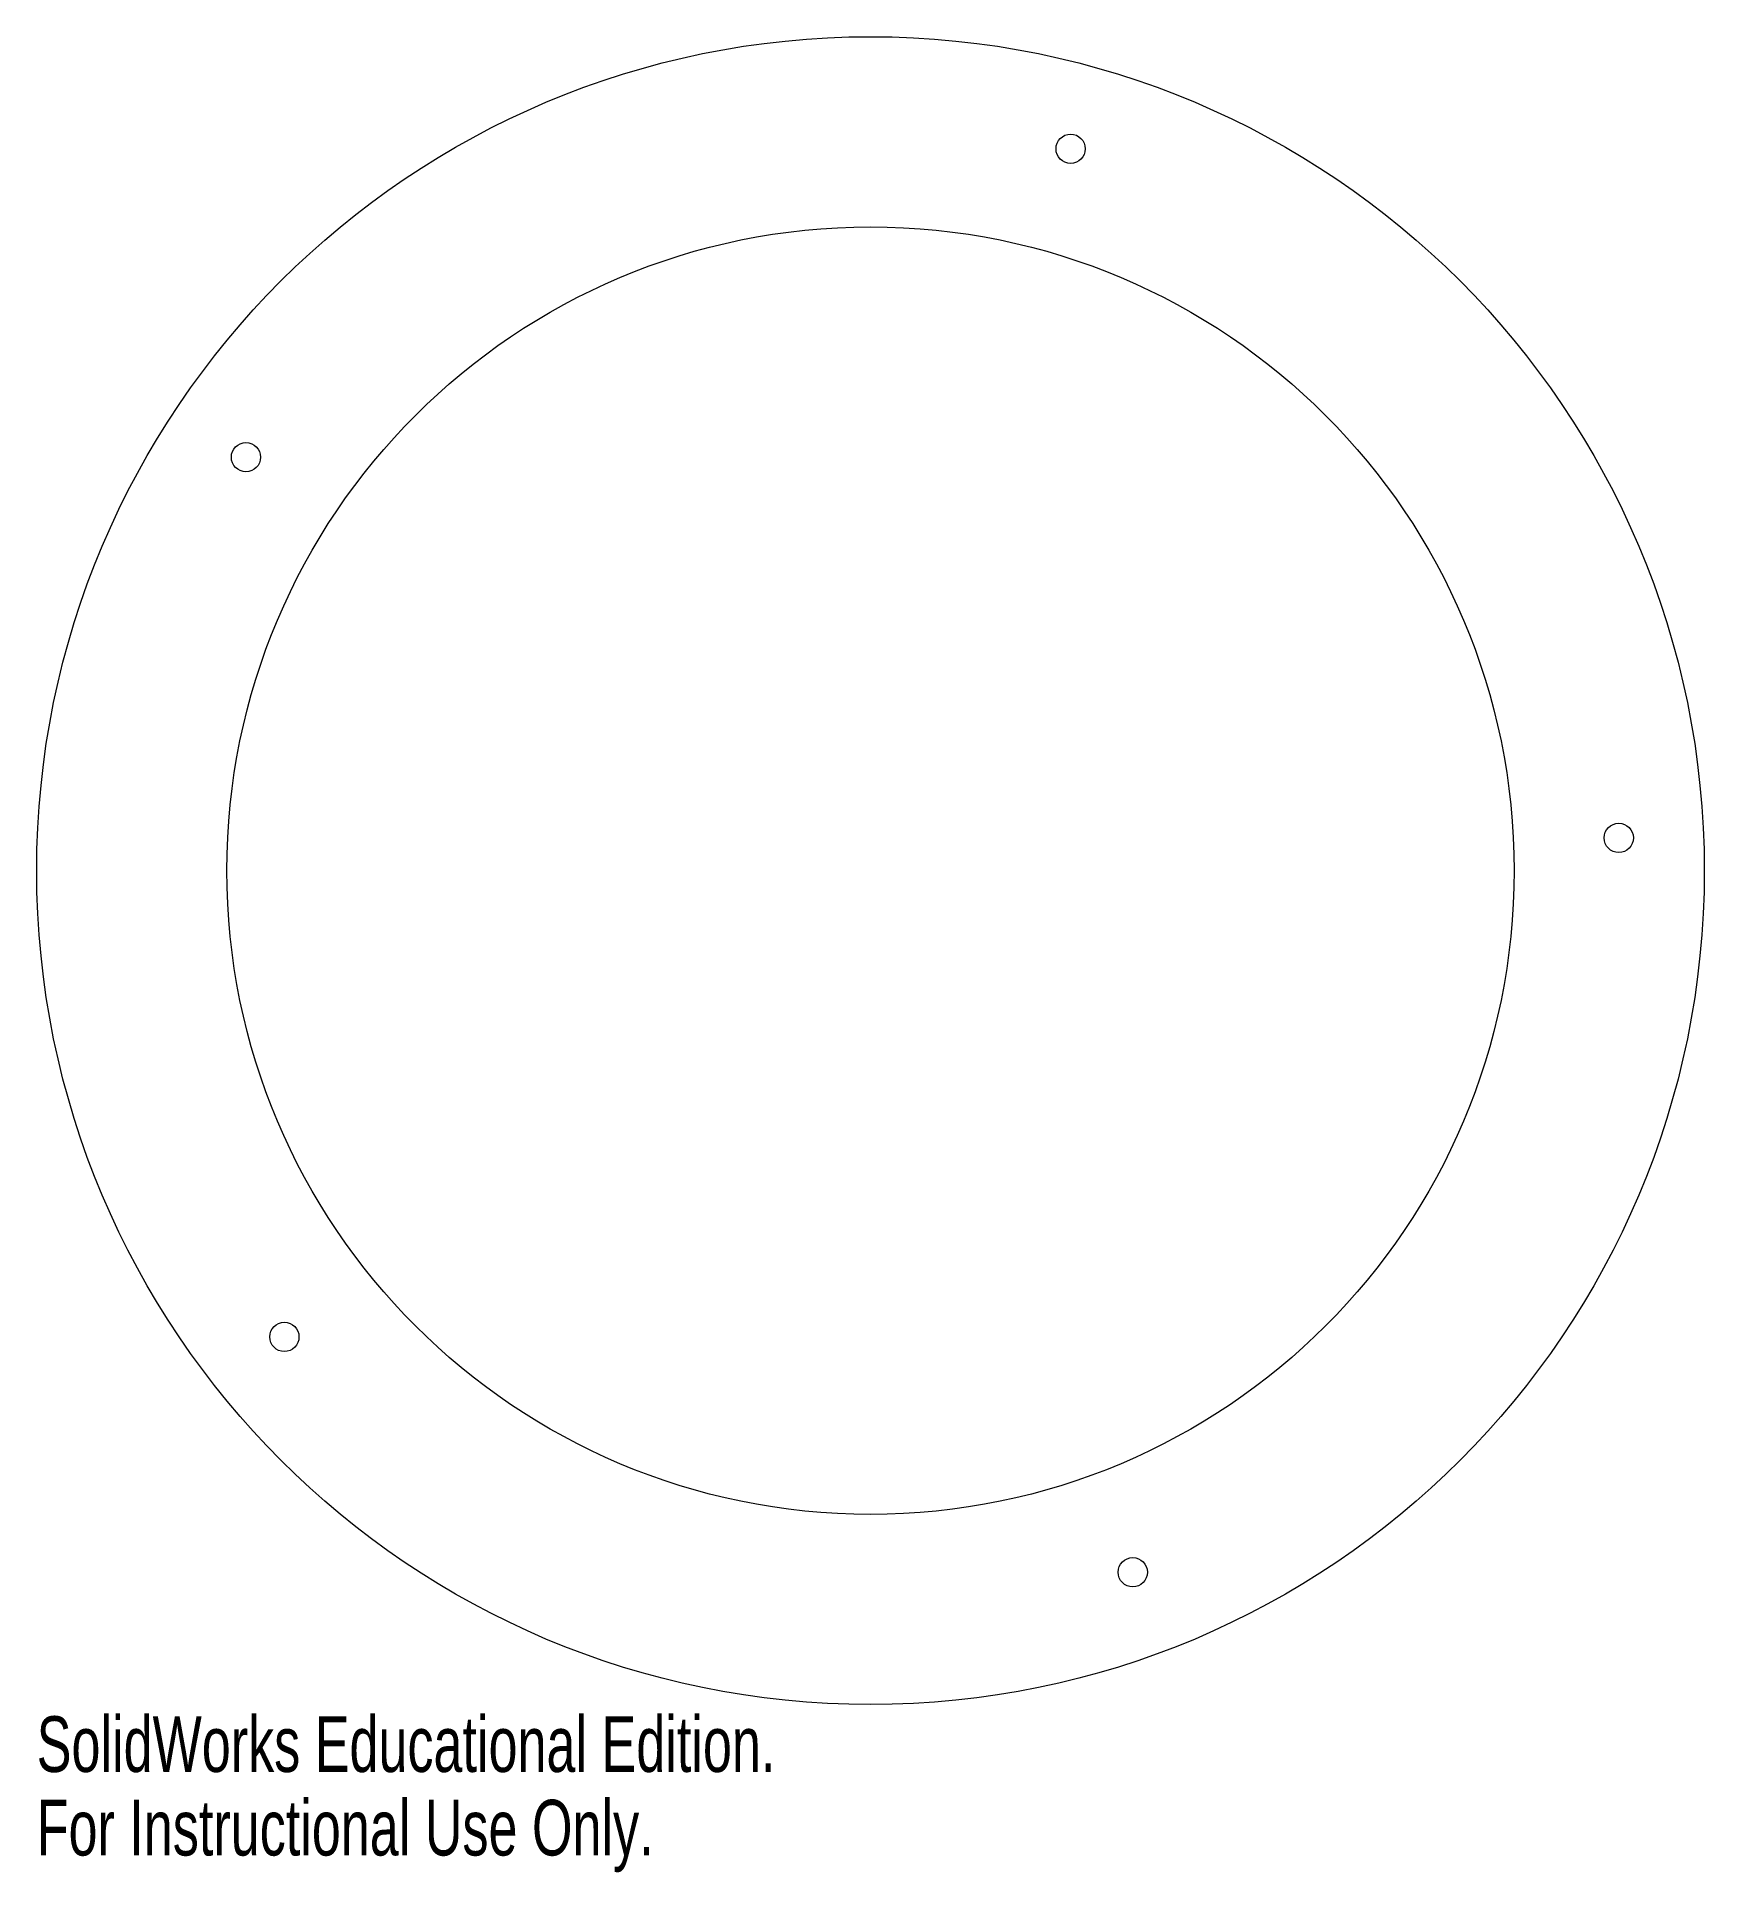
# Model space of a CAD drawing. Header units: inches. Extents: x -2.85 to 2.85, y -3.42 to 2.85.
import ezdxf

# ---------------------------------------------------------------- set-up
doc = ezdxf.new("R2010")
doc.units = ezdxf.units.IN
doc.header["$MEASUREMENT"] = 0
doc.styles.add('SLDTEXTSTYLE0', font='TXT', dxfattribs={"width": 0.7})

msp = doc.modelspace()

# ---------------------------------------------------------------- linework, layer by layer
at = {"color": 7, "linetype": 'Continuous', "lineweight": 15}
for centre, radius in [((0, 0), 2.85), ((0.6841, 2.4669), 0.05), ((0, 0), 2.2), ((-2.1347, 1.413), 0.05), ((2.5576, 0.1117), 0.05), ((-2.0035, -1.5936), 0.05), ((0.8965, -2.3979), 0.05)]:
    msp.add_circle(centre, radius, dxfattribs=at)

# ---------------------------------------------------------------- texts
at = {"color": 7, "linetype": 'Continuous', "char_height": 0.1903, "attachment_point": 1, "style": 'SLDTEXTSTYLE0'}
for s, insert in [('SolidWorks Educational Edition.', (-2.85, -2.8901)), ('For Instructional Use Only.', (-2.85, -3.1756))]:
    msp.add_mtext(s, dxfattribs=dict(at, insert=insert))

doc.saveas('drawing.dxf')
